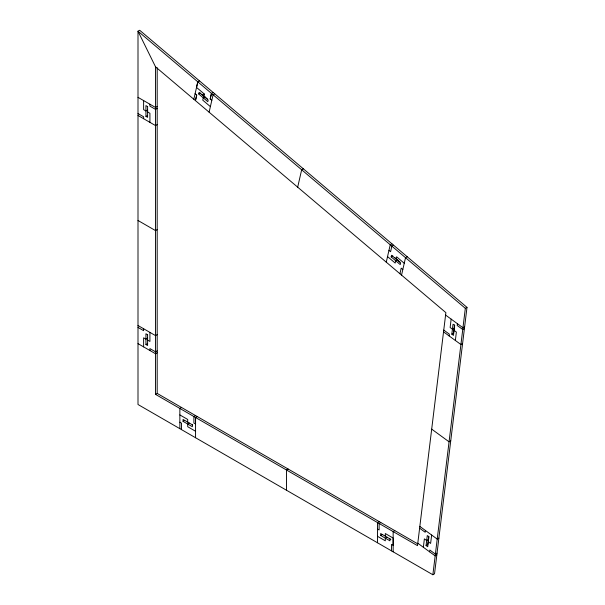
<?xml version="1.0" encoding="UTF-8"?>
<svg xmlns="http://www.w3.org/2000/svg" width="605" height="605" viewBox="0 0 605 605"><rect width="100%" height="100%" fill="white"/><g stroke="black" fill="none" stroke-linecap="round" stroke-linejoin="round"><path stroke-width="0.91" d="M138 327.434L138 31.21L139.672 30.25L466.999 307.363L434.534 573.79L432.87 574.75L138 404.503L138 327.434L143.619 330.67L143.619 328.749M147.597 106.435L147.597 111.94L149.919 113.279L149.919 122.346M417.541 543.744L157.194 393.424L157.194 67.752M197.23 416.542L195.559 417.503L195.559 423.984L193.895 423.024L193.895 416.542L195.559 415.582M393.159 551.828L393.159 531.583L394.823 530.623M423.356 547.268L424.377 538.873L426.676 540.545L428.34 539.584M425.406 530.479L425.186 532.256L419.62 528.203M449.107 335.919L449.326 334.134L443.76 330.073M451.156 319.122L450.135 327.517L452.427 329.196L454.098 328.235M426.071 545.529L427.281 535.569L428.937 536.771L427.72 546.731L426.071 545.529L427.735 544.568L428.748 536.264M451.822 334.172L453.032 324.212L454.688 325.422L453.47 335.374L451.822 334.172L453.485 333.211L454.499 324.915M429.603 551.82L429.822 550.043L435.381 554.097L437.052 553.136M431.645 535.032L430.624 543.426L428.325 541.755M455.353 340.471L456.374 332.069L454.083 330.398M457.403 323.675L457.183 325.46L462.749 329.513L464.413 328.553M432.87 574.75L465.328 308.323L466.999 307.363M465.328 308.323L138 31.21L155.53 66.83L155.53 394.384L417.495 545.642L445.885 312.641L193.827 99.25L197.805 81.841L199.468 80.873M196.723 95.046L195.445 100.619L196.723 95.046L195.097 93.669M198.735 94.002L199.113 92.353L208.18 100.022L207.802 101.678L198.735 94.002L200.399 93.041M204.172 93.888L203.651 96.187L204.172 93.888L196.527 87.415L197.805 81.841M211.818 100.362L210.192 98.986L211.47 93.412L213.134 92.444M209.111 112.19L213.096 94.781L214.76 93.82M297.683 187.179L301.668 169.763L303.332 168.803M386.262 262.162L390.24 244.753L391.904 243.785M391.17 256.913L391.548 255.265L400.616 262.941L400.238 264.589L391.17 256.913L392.842 255.953M396.086 259.099L396.608 256.8L404.253 263.273M399.928 273.732L401.198 268.151L402.824 269.527M401.546 275.101L405.531 257.692L407.195 256.732M210.192 98.986L211.47 93.404M157.194 106.495L155.53 107.456L138 97.337M157.194 108.416L155.53 109.384L149.919 106.14L149.919 104.219M147.597 106.571L145.934 105.603L145.934 116.357L147.597 115.396M204.936 96.883L203.265 97.844L202.743 100.143L210.389 106.616M157.194 124.622L155.53 125.583L138 115.464M157.194 229.643L155.53 230.603L138 220.485M147.597 338.187L145.934 339.148L143.619 337.809L143.619 346.877M157.194 334.663L155.53 335.624L138 325.505M147.597 334.739L145.934 333.771L145.934 344.525L147.597 343.564M157.194 350.87L155.53 351.83L149.919 348.586L149.919 350.514M157.194 352.791L155.53 353.751L138 343.632M393.53 245.161L391.858 246.122L390.588 251.703L388.962 250.326M155.53 394.384L157.194 393.424M397.372 259.795L395.708 260.755L395.178 263.054L387.533 256.58M181.53 407.475L179.859 408.443L179.859 428.673M192.481 424.884L183.058 419.439L183.058 421.367L184.722 420.399M189.38 423.092L187.709 424.052L187.709 426.729L195.559 431.259M464.632 326.776L462.969 327.736L445.59 315.069M462.583 343.564L460.919 344.525L443.541 331.858M288.177 469.049L286.513 470.009L286.513 490.247M450.733 440.848L449.069 441.809L431.69 429.142M379.123 521.563L377.459 522.523L377.459 542.761M380.795 522.523L379.123 523.484L379.123 529.965L377.459 529.004M390.853 539.41L380.658 533.519L380.658 535.448L382.322 534.487M386.973 537.172L385.309 538.132L385.309 540.809L377.459 536.28M438.882 538.125L437.211 539.085L419.84 526.418M436.833 554.921L435.169 555.882L417.79 543.214M145.934 116.357L147.597 117.317L147.597 110.019L145.934 110.98L143.619 109.641L143.619 100.581M138 113.543L143.619 116.788L143.619 118.709M147.597 340.108L149.919 341.447L149.919 332.387M145.934 344.525L147.597 345.485L147.597 334.603M179.859 414.924L187.709 419.454L187.709 422.131M183.058 421.367L192.367 426.737L192.367 424.816M380.658 535.448L389.968 540.825L389.968 538.896M179.859 422.192L181.53 423.16L181.53 429.641M201.699 94.138L207.53 99.076M394.778 257.601L399.965 261.988M155.53 66.83L193.827 99.25M391.495 550.86L391.495 544.379L393.159 545.339L393.159 538.072L385.309 533.534L385.309 536.212M195.559 417.503L195.559 437.74"/></g></svg>
